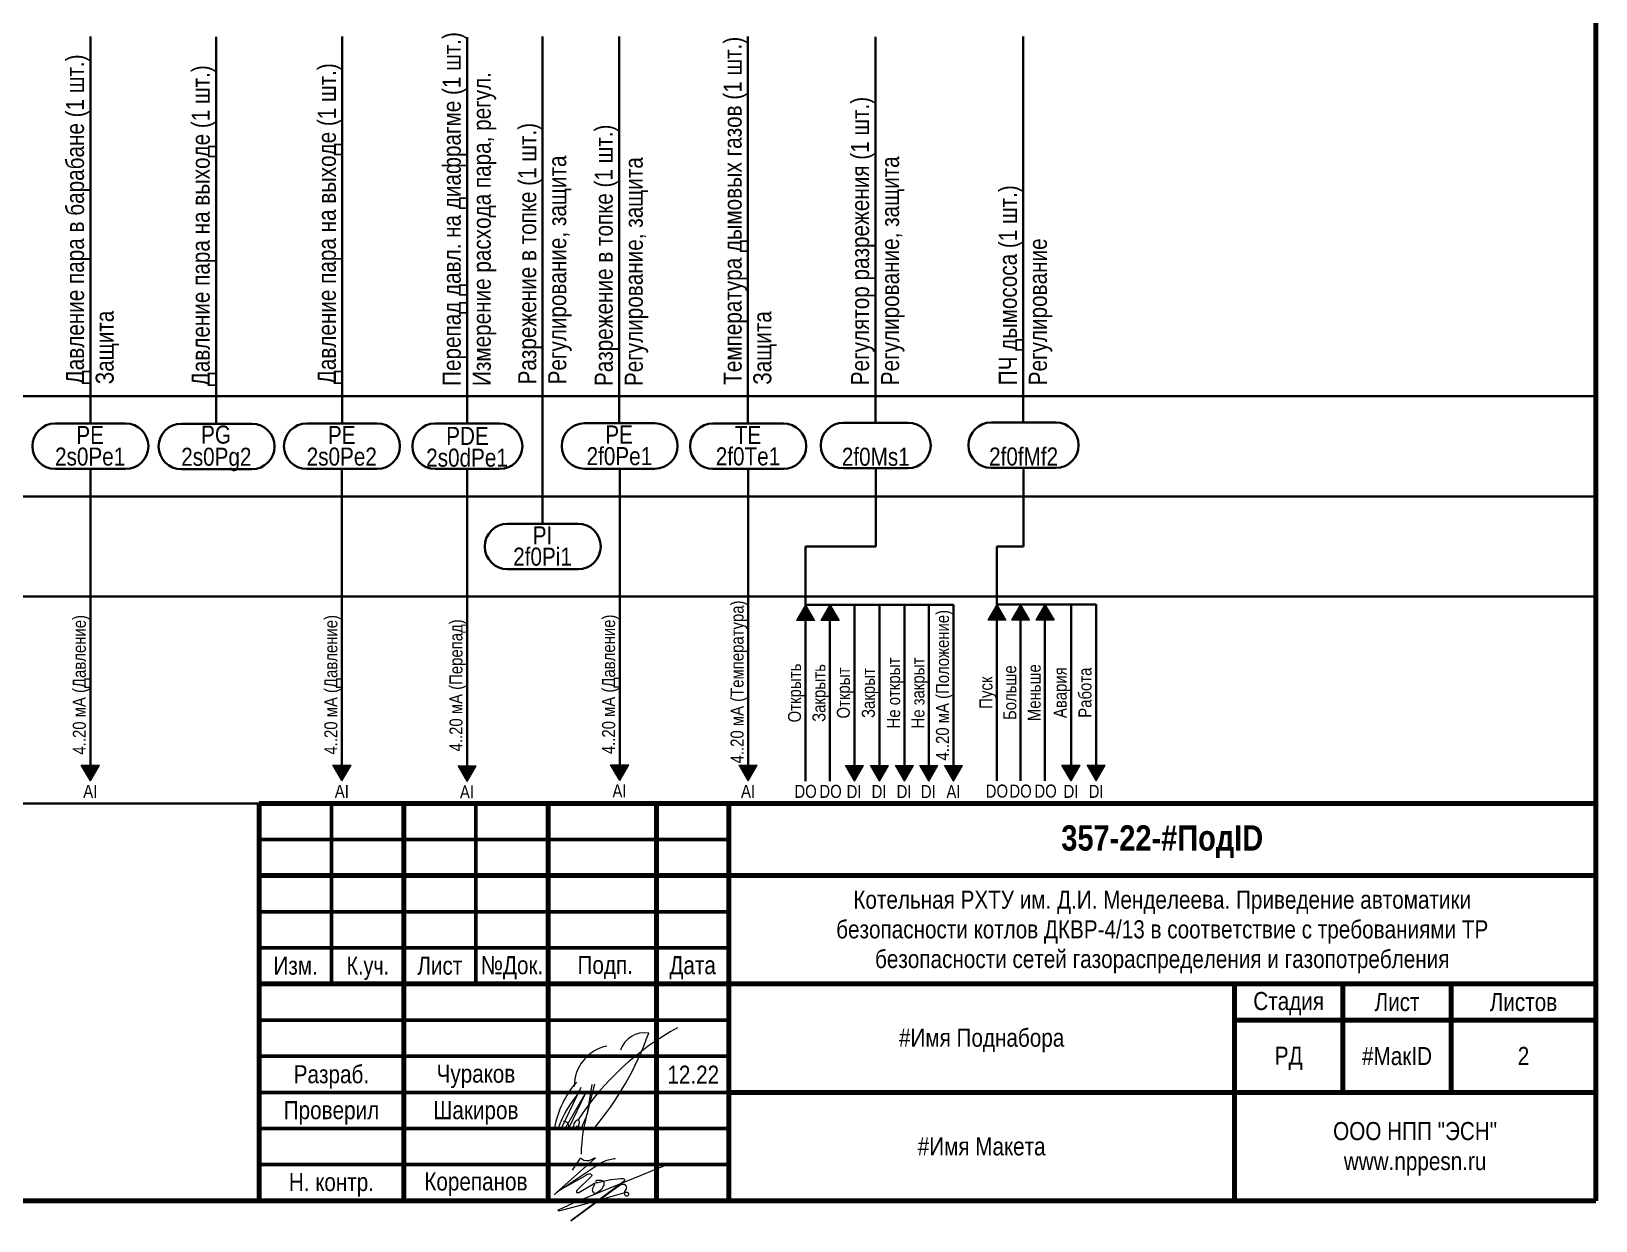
# Model space of a CAD drawing. Header units: millimetres. Extents: x -6000 to 26000, y -6000 to 26000.
# Drawn here: x 198.5 to 415, y -1206.1 to -1041.4 of the extents above; entities that cross this region are included whole.
import ezdxf

# ---------------------------------------------------------------- set-up
doc = ezdxf.new("R2010")
doc.units = ezdxf.units.MM
doc.header["$MEASUREMENT"] = 0
for name, color, linetype, lineweight in [('0_Ном._пера__1', 7, 'Continuous', 15), ('0_Ном._пера__241', 7, 'Continuous', 50), ('0_Ном._пера__246', 7, 'Continuous', 100), ('2D - Общий_Ном._пера__1', 7, 'Continuous', 15), ('2D - Общий_Ном._пера__21', 7, 'Continuous', 30), ('Аннотация - Текст_Ном._пера__1', 7, 'Continuous', 15)]:
    doc.layers.add(name, color=color, linetype=linetype, lineweight=lineweight)
doc.layers.add('0_Ном._пера__9', color=7, linetype='Continuous', lineweight=15, true_color=0x3dad99)
doc.layers.add('2D - Общий', color=7, linetype='Continuous')
doc.styles.add('СГЕНЕРИР_СТИЛЬ_1', font='')
doc.styles.add('СГЕНЕРИР_СТИЛЬ_4', font='')
doc.styles.get('СГЕНЕРИР_СТИЛЬ_1').set_extended_font_data('Arial Narrow')
doc.styles.get('СГЕНЕРИР_СТИЛЬ_4').set_extended_font_data('Arial Narrow', bold=True)

# ---------------------------------------------------------------- blocks, each defined once
blk = doc.blocks.new('Линия_61', base_point=(206.63, -1120.8))
at = {"layer": '2D - Общий', "linetype": 'Continuous', "lineweight": 0, "true_color": 0x000000}
blk.add_hatch(color=18, dxfattribs=at).paths.add_polyline_path([(206.63, -1145.18), (207.88, -1143.02), (205.38, -1143.02)])
at = {"layer": '2D - Общий_Ном._пера__1', "color": 7, "linetype": 'Continuous', "lineweight": 15}
for p, q in [((205.38, -1143.02), (207.88, -1143.02)), ((206.63, -1145.18), (205.38, -1143.02)), ((206.63, -1145.18), (207.88, -1143.02))]:
    blk.add_line(p, q, dxfattribs=at)
at = {"layer": '2D - Общий_Ном._пера__21', "color": 7, "linetype": 'Continuous', "lineweight": 30}
blk.add_line((206.63, -1120.8), (206.63, -1143.02), dxfattribs=at)
blk = doc.blocks.new('Линия_62', base_point=(258.77, -1120.89))
at = {"layer": '2D - Общий', "linetype": 'Continuous', "lineweight": 0, "true_color": 0x000000}
blk.add_hatch(color=18, dxfattribs=at).paths.add_polyline_path([(258.77, -1145.27), (260.02, -1143.1), (257.52, -1143.1)])
at = {"layer": '2D - Общий_Ном._пера__1', "color": 7, "linetype": 'Continuous', "lineweight": 15}
for p, q in [((257.52, -1143.1), (260.02, -1143.1)), ((258.77, -1145.27), (257.52, -1143.1)), ((258.77, -1145.27), (260.02, -1143.1))]:
    blk.add_line(p, q, dxfattribs=at)
at = {"layer": '2D - Общий_Ном._пера__21', "color": 7, "linetype": 'Continuous', "lineweight": 30}
blk.add_line((258.77, -1120.89), (258.77, -1143.1), dxfattribs=at)
blk = doc.blocks.new('Линия_63', base_point=(241.46, -1120.8))
at = {"layer": '2D - Общий', "linetype": 'Continuous', "lineweight": 0, "true_color": 0x000000}
blk.add_hatch(color=18, dxfattribs=at).paths.add_polyline_path([(241.46, -1145.18), (242.71, -1143.02), (240.21, -1143.02)])
at = {"layer": '2D - Общий_Ном._пера__1', "color": 7, "linetype": 'Continuous', "lineweight": 15}
for p, q in [((240.21, -1143.02), (242.71, -1143.02)), ((241.46, -1145.18), (240.21, -1143.02)), ((241.46, -1145.18), (242.71, -1143.02))]:
    blk.add_line(p, q, dxfattribs=at)
at = {"layer": '2D - Общий_Ном._пера__21', "color": 7, "linetype": 'Continuous', "lineweight": 30}
blk.add_line((241.46, -1120.8), (241.46, -1143.02), dxfattribs=at)
blk = doc.blocks.new('Линия_64', base_point=(279.9, -1120.75))
at = {"layer": '2D - Общий', "linetype": 'Continuous', "lineweight": 0, "true_color": 0x000000}
blk.add_hatch(color=18, dxfattribs=at).paths.add_polyline_path([(279.9, -1145.13), (281.15, -1142.97), (278.65, -1142.97)])
at = {"layer": '2D - Общий_Ном._пера__1', "color": 7, "linetype": 'Continuous', "lineweight": 15}
for p, q in [((278.65, -1142.97), (281.15, -1142.97)), ((279.9, -1145.13), (278.65, -1142.97)), ((279.9, -1145.13), (281.15, -1142.97))]:
    blk.add_line(p, q, dxfattribs=at)
at = {"layer": '2D - Общий_Ном._пера__21', "color": 7, "linetype": 'Continuous', "lineweight": 30}
blk.add_line((279.9, -1120.75), (279.9, -1142.97), dxfattribs=at)
blk = doc.blocks.new('Линия_65', base_point=(297.69, -1120.8))
at = {"layer": '2D - Общий', "linetype": 'Continuous', "lineweight": 0, "true_color": 0x000000}
blk.add_hatch(color=18, dxfattribs=at).paths.add_polyline_path([(297.69, -1145.18), (298.94, -1143.02), (296.44, -1143.02)])
at = {"layer": '2D - Общий_Ном._пера__1', "color": 7, "linetype": 'Continuous', "lineweight": 15}
for p, q in [((296.44, -1143.02), (298.94, -1143.02)), ((297.69, -1145.18), (296.44, -1143.02)), ((297.69, -1145.18), (298.94, -1143.02))]:
    blk.add_line(p, q, dxfattribs=at)
at = {"layer": '2D - Общий_Ном._пера__21', "color": 7, "linetype": 'Continuous', "lineweight": 30}
blk.add_line((297.69, -1120.8), (297.69, -1143.02), dxfattribs=at)
blk = doc.blocks.new('Линия_66', base_point=(305.63, -1120.84))
at = {"layer": '2D - Общий', "linetype": 'Continuous', "lineweight": 0, "true_color": 0x000000}
blk.add_hatch(color=18, dxfattribs=at).paths.add_polyline_path([(305.63, -1120.84), (304.38, -1123), (306.88, -1123)])
at = {"layer": '2D - Общий_Ном._пера__1', "color": 7, "linetype": 'Continuous', "lineweight": 15}
for p, q in [((305.63, -1120.84), (304.38, -1123)), ((305.63, -1120.84), (306.88, -1123)), ((306.88, -1123), (304.38, -1123))]:
    blk.add_line(p, q, dxfattribs=at)
at = {"layer": '2D - Общий_Ном._пера__21', "color": 7, "linetype": 'Continuous', "lineweight": 30}
blk.add_line((305.63, -1123), (305.63, -1145.22), dxfattribs=at)
blk = doc.blocks.new('Линия_67', base_point=(309.01, -1120.84))
at = {"layer": '2D - Общий', "linetype": 'Continuous', "lineweight": 0, "true_color": 0x000000}
blk.add_hatch(color=18, dxfattribs=at).paths.add_polyline_path([(309.01, -1120.84), (307.76, -1123), (310.26, -1123)])
at = {"layer": '2D - Общий_Ном._пера__1', "color": 7, "linetype": 'Continuous', "lineweight": 15}
for p, q in [((309.01, -1120.84), (307.76, -1123)), ((309.01, -1120.84), (310.26, -1123)), ((310.26, -1123), (307.76, -1123))]:
    blk.add_line(p, q, dxfattribs=at)
at = {"layer": '2D - Общий_Ном._пера__21', "color": 7, "linetype": 'Continuous', "lineweight": 30}
blk.add_line((309.01, -1123), (309.01, -1145.22), dxfattribs=at)
blk = doc.blocks.new('Линия_68', base_point=(312.39, -1120.84))
at = {"layer": '2D - Общий', "linetype": 'Continuous', "lineweight": 0, "true_color": 0x000000}
blk.add_hatch(color=18, dxfattribs=at).paths.add_polyline_path([(312.39, -1145.22), (313.64, -1143.06), (311.14, -1143.06)])
at = {"layer": '2D - Общий_Ном._пера__1', "color": 7, "linetype": 'Continuous', "lineweight": 15}
for p, q in [((311.14, -1143.06), (313.64, -1143.06)), ((312.39, -1145.22), (311.14, -1143.06)), ((312.39, -1145.22), (313.64, -1143.06))]:
    blk.add_line(p, q, dxfattribs=at)
at = {"layer": '2D - Общий_Ном._пера__21', "color": 7, "linetype": 'Continuous', "lineweight": 30}
blk.add_line((312.39, -1120.84), (312.39, -1143.06), dxfattribs=at)
blk = doc.blocks.new('Линия_69', base_point=(315.86, -1120.84))
at = {"layer": '2D - Общий', "linetype": 'Continuous', "lineweight": 0, "true_color": 0x000000}
blk.add_hatch(color=18, dxfattribs=at).paths.add_polyline_path([(315.86, -1145.22), (317.11, -1143.06), (314.61, -1143.06)])
at = {"layer": '2D - Общий_Ном._пера__1', "color": 7, "linetype": 'Continuous', "lineweight": 15}
for p, q in [((314.61, -1143.06), (317.11, -1143.06)), ((315.86, -1145.22), (314.61, -1143.06)), ((315.86, -1145.22), (317.11, -1143.06))]:
    blk.add_line(p, q, dxfattribs=at)
at = {"layer": '2D - Общий_Ном._пера__21', "color": 7, "linetype": 'Continuous', "lineweight": 30}
blk.add_line((315.86, -1120.84), (315.86, -1143.06), dxfattribs=at)
blk = doc.blocks.new('Линия_70', base_point=(319.31, -1120.84))
at = {"layer": '2D - Общий', "linetype": 'Continuous', "lineweight": 0, "true_color": 0x000000}
blk.add_hatch(color=18, dxfattribs=at).paths.add_polyline_path([(319.31, -1145.22), (320.56, -1143.06), (318.06, -1143.06)])
at = {"layer": '2D - Общий_Ном._пера__1', "color": 7, "linetype": 'Continuous', "lineweight": 15}
for p, q in [((318.06, -1143.06), (320.56, -1143.06)), ((319.31, -1145.22), (318.06, -1143.06)), ((319.31, -1145.22), (320.56, -1143.06))]:
    blk.add_line(p, q, dxfattribs=at)
at = {"layer": '2D - Общий_Ном._пера__21', "color": 7, "linetype": 'Continuous', "lineweight": 30}
blk.add_line((319.31, -1120.84), (319.31, -1143.06), dxfattribs=at)
blk = doc.blocks.new('Линия_71', base_point=(322.68, -1120.84))
at = {"layer": '2D - Общий', "linetype": 'Continuous', "lineweight": 0, "true_color": 0x000000}
blk.add_hatch(color=18, dxfattribs=at).paths.add_polyline_path([(322.68, -1145.22), (323.93, -1143.06), (321.43, -1143.06)])
at = {"layer": '2D - Общий_Ном._пера__1', "color": 7, "linetype": 'Continuous', "lineweight": 15}
for p, q in [((321.43, -1143.06), (323.93, -1143.06)), ((322.68, -1145.22), (321.43, -1143.06)), ((322.68, -1145.22), (323.93, -1143.06))]:
    blk.add_line(p, q, dxfattribs=at)
at = {"layer": '2D - Общий_Ном._пера__21', "color": 7, "linetype": 'Continuous', "lineweight": 30}
blk.add_line((322.68, -1120.84), (322.68, -1143.06), dxfattribs=at)
blk = doc.blocks.new('Линия_72', base_point=(326.11, -1120.84))
at = {"layer": '2D - Общий', "linetype": 'Continuous', "lineweight": 0, "true_color": 0x000000}
blk.add_hatch(color=18, dxfattribs=at).paths.add_polyline_path([(326.11, -1145.22), (327.36, -1143.06), (324.86, -1143.06)])
at = {"layer": '2D - Общий_Ном._пера__1', "color": 7, "linetype": 'Continuous', "lineweight": 15}
for p, q in [((324.86, -1143.06), (327.36, -1143.06)), ((326.11, -1145.22), (324.86, -1143.06)), ((326.11, -1145.22), (327.36, -1143.06))]:
    blk.add_line(p, q, dxfattribs=at)
at = {"layer": '2D - Общий_Ном._пера__21', "color": 7, "linetype": 'Continuous', "lineweight": 30}
blk.add_line((326.11, -1120.84), (326.11, -1143.06), dxfattribs=at)
blk = doc.blocks.new('Линия_82', base_point=(335.39, -1120.8))
at = {"layer": '2D - Общий', "linetype": 'Continuous', "lineweight": 0, "true_color": 0x000000}
blk.add_hatch(color=18, dxfattribs=at).paths.add_polyline_path([(335.39, -1120.8), (334.14, -1122.97), (336.64, -1122.97)])
at = {"layer": '2D - Общий_Ном._пера__1', "color": 7, "linetype": 'Continuous', "lineweight": 15}
for p, q in [((335.39, -1120.8), (334.14, -1122.97)), ((335.39, -1120.8), (336.64, -1122.97)), ((336.64, -1122.97), (334.14, -1122.97))]:
    blk.add_line(p, q, dxfattribs=at)
at = {"layer": '2D - Общий_Ном._пера__21', "color": 7, "linetype": 'Continuous', "lineweight": 30}
blk.add_line((335.39, -1122.97), (335.39, -1145.18), dxfattribs=at)
blk = doc.blocks.new('Линия_83', base_point=(338.77, -1120.8))
at = {"layer": '2D - Общий', "linetype": 'Continuous', "lineweight": 0, "true_color": 0x000000}
blk.add_hatch(color=18, dxfattribs=at).paths.add_polyline_path([(338.77, -1120.8), (337.52, -1122.97), (340.02, -1122.97)])
at = {"layer": '2D - Общий_Ном._пера__1', "color": 7, "linetype": 'Continuous', "lineweight": 15}
for p, q in [((338.77, -1120.8), (337.52, -1122.97)), ((338.77, -1120.8), (340.02, -1122.97)), ((340.02, -1122.97), (337.52, -1122.97))]:
    blk.add_line(p, q, dxfattribs=at)
at = {"layer": '2D - Общий_Ном._пера__21', "color": 7, "linetype": 'Continuous', "lineweight": 30}
blk.add_line((338.77, -1122.97), (338.77, -1145.18), dxfattribs=at)
blk = doc.blocks.new('Линия_84', base_point=(342.37, -1120.8))
at = {"layer": '2D - Общий', "linetype": 'Continuous', "lineweight": 0, "true_color": 0x000000}
blk.add_hatch(color=18, dxfattribs=at).paths.add_polyline_path([(342.37, -1145.18), (343.62, -1143.02), (341.12, -1143.02)])
at = {"layer": '2D - Общий_Ном._пера__1', "color": 7, "linetype": 'Continuous', "lineweight": 15}
for p, q in [((341.12, -1143.02), (343.62, -1143.02)), ((342.37, -1145.18), (341.12, -1143.02)), ((342.37, -1145.18), (343.62, -1143.02))]:
    blk.add_line(p, q, dxfattribs=at)
at = {"layer": '2D - Общий_Ном._пера__21', "color": 7, "linetype": 'Continuous', "lineweight": 30}
blk.add_line((342.37, -1120.8), (342.37, -1143.02), dxfattribs=at)
blk = doc.blocks.new('Линия_85', base_point=(345.84, -1120.8))
at = {"layer": '2D - Общий', "linetype": 'Continuous', "lineweight": 0, "true_color": 0x000000}
blk.add_hatch(color=18, dxfattribs=at).paths.add_polyline_path([(345.84, -1145.18), (347.09, -1143.02), (344.59, -1143.02)])
at = {"layer": '2D - Общий_Ном._пера__1', "color": 7, "linetype": 'Continuous', "lineweight": 15}
for p, q in [((344.59, -1143.02), (347.09, -1143.02)), ((345.84, -1145.18), (344.59, -1143.02)), ((345.84, -1145.18), (347.09, -1143.02))]:
    blk.add_line(p, q, dxfattribs=at)
at = {"layer": '2D - Общий_Ном._пера__21', "color": 7, "linetype": 'Continuous', "lineweight": 30}
blk.add_line((345.84, -1120.8), (345.84, -1143.02), dxfattribs=at)
blk = doc.blocks.new('Линия_86', base_point=(332.11, -1120.8))
at = {"layer": '2D - Общий', "linetype": 'Continuous', "lineweight": 0, "true_color": 0x000000}
blk.add_hatch(color=18, dxfattribs=at).paths.add_polyline_path([(332.11, -1120.8), (330.86, -1122.97), (333.36, -1122.97)])
at = {"layer": '2D - Общий_Ном._пера__1', "color": 7, "linetype": 'Continuous', "lineweight": 15}
for p, q in [((332.11, -1120.8), (330.86, -1122.97)), ((332.11, -1120.8), (333.36, -1122.97)), ((333.36, -1122.97), (330.86, -1122.97))]:
    blk.add_line(p, q, dxfattribs=at)
at = {"layer": '2D - Общий_Ном._пера__21', "color": 7, "linetype": 'Continuous', "lineweight": 30}
blk.add_line((332.11, -1122.97), (332.11, -1145.18), dxfattribs=at)

msp = doc.modelspace()

# ---------------------------------------------------------------- linework, layer by layer
at = {"layer": '0_Ном._пера__241', "color": 7, "linetype": 'Continuous', "lineweight": 50}
for p, q in [((240, -1148.31), (240, -1173.31)), ((260, -1148.31), (260, -1173.31)), ((230, -1153.31), (295, -1153.31)), ((230, -1163.31), (295, -1163.31)), ((295, -1168.31), (230, -1168.31)), ((295, -1178.31), (230, -1178.31)), ((295, -1183.31), (230, -1183.31)), ((295, -1188.31), (230, -1188.31)), ((295, -1193.31), (230, -1193.31)), ((295, -1198.31), (230, -1198.31))]:
    msp.add_line(p, q, dxfattribs=at)
at = {"layer": '0_Ном._пера__246', "color": 7, "linetype": 'Continuous', "lineweight": 100}
for p, q in [((415, -1148.31), (230, -1148.31)), ((230, -1148.31), (230, -1203.31)), ((250, -1148.31), (250, -1203.31)), ((270, -1148.31), (270, -1203.31)), ((285, -1148.31), (285, -1203.31)), ((295, -1148.31), (295, -1203.31)), ((415, -1158.31), (230, -1158.31)), ((415, -1173.31), (230, -1173.31)), ((365, -1203.31), (365, -1173.31)), ((380, -1173.31), (380, -1188.31)), ((395, -1173.31), (395, -1188.31)), ((415, -1178.31), (365, -1178.31)), ((415, -1188.31), (295, -1188.31))]:
    msp.add_line(p, q, dxfattribs=at)
at = {"layer": '0_Ном._пера__246', "color": 7, "linetype": 'Continuous', "lineweight": 100, "flags": 128}
msp.add_lwpolyline([(415, -1203.31), (415, -916.31), (20, -916.31), (20, -1203.31)], close=True, dxfattribs=at)
at = {"layer": '0_Ном._пера__9', "color": 135, "linetype": 'Continuous', "lineweight": 15, "true_color": 0x3dad99}
for p, q in [((274.54, -1187.65), (271.86, -1193.2)), ((272.35, -1193.3), (275.1, -1188.51)), ((275.1, -1188.51), (272.84, -1193.2)), ((275.49, -1190.95), (276.47, -1187.18)), ((275.49, -1190.95), (276.07, -1187.21)), ((273.33, -1193.3), (273.51, -1192.98)), ((274.27, -1192.37), (274.13, -1193.41)), ((274.53, -1193.46), (275.27, -1191.72))]:
    msp.add_line(p, q, dxfattribs=at)
at = {"layer": '0_Ном._пера__9', "color": 135, "linetype": 'Continuous', "lineweight": 15, "true_color": 0x3dad99, "flags": 128}
for points in [[(273.37, -1199.07), (274.48, -1197.43, -0.414214), (274.51, -1197.43), (274.64, -1197.52, 0.267949), (275.98, -1197.62), (276.48, -1197.38, -0.775573), (276.51, -1197.41), (271.17, -1202.16), (270.81, -1202.5), (270.95, -1202.36, 0.030067), (271.39, -1201.99), (276.91, -1198.3, -0.091908), (278.11, -1197.71), (279.12, -1197.45, -0.933541), (279.19, -1197.57)], [(271.87, -1201.68), (275.11, -1199.84, -0.08719), (275.64, -1199.6), (275.75, -1199.58, -0.702393), (275.98, -1199.92), (273.94, -1201.94, 0.136086), (273.9, -1202.05, 0.443716), (274.02, -1202.19), (274.18, -1202.19, 0.161222), (274.25, -1202.16), (276.29, -1200.96, -0.026522), (276.38, -1200.9, -0.768791), (276.46, -1200.97), (276.23, -1201.41, 0.105043), (276.11, -1201.82, 0.43472), (276.54, -1202.28, 0.16132), (276.66, -1202.24), (277.28, -1201.78, 0.102211), (277.56, -1201.47), (277.58, -1201.43, -0.023478), (277.62, -1201.37, 0.197304), (277.75, -1200.81, 0.161257), (277.69, -1200.7, 0.094433), (277.46, -1200.55), (277.44, -1200.54, 0.083774), (277.2, -1200.49, 0.05387), (276.8, -1200.51, 0.985858), (276.69, -1200.83), (278.65, -1200.39, -0.027151), (278.73, -1200.37), (280.02, -1200.23, -0.046388), (280.15, -1200.23), (280.38, -1200.25, -0.65616), (280.5, -1200.6), (273.14, -1206.07), (279.32, -1201.58), (280.16, -1201.02), (280.27, -1201, -0.038414), (280.38, -1201), (280.48, -1201), (280.5, -1201, -0.402341), (280.8, -1201.61, 0.020676), (280.78, -1201.66), (280.55, -1202.04, 0.467701), (280.83, -1202.65, 0.131652), (281.07, -1202.56, 0.726247), (280.97, -1202.19), (280.88, -1202.18, 0.115506), (280.74, -1202.19), (274.6, -1203.9), (271.6, -1204.73), (271.48, -1204.72, -0.747293), (271.44, -1204.57), (273.5, -1203.59), (286.93, -1198.12)]]:
    msp.add_lwpolyline(points, format="xyb", dxfattribs=at)
at = {"layer": '0_Ном._пера__9', "color": 135, "linetype": 'Continuous', "lineweight": 15, "true_color": 0x3dad99}
for centre, radius, start, end in [((306.41, -1213.14), 38.51, 118.6981, 146.8966), ((243.78, -1165.8), 42.61, 319.6537, 340.3805), ((283.34, -1183.59), 3.52, 80.6082, 161.7985), ((279.27, -1187.45), 5.66, 101.6434, 180.3746), ((283.79, -1195.54), 13.12, 138.6736, 169.7126), ((286.05, -1198.55), 15.59, 139.9163, 160.3208), ((296.11, -1197.19), 21.55, 163.167, 179.0964), ((272.19, -1193), 0.668, 353.3227, 96.6773), ((273.35, -1192.7), 0.661, 268.7016, 341.1724)]:
    msp.add_arc(centre, radius, start, end, dxfattribs=at)
msp.add_ellipse((273.9, -1192.77), major_axis=(0.248, 0.662), ratio=0.421875, dxfattribs=at)
at = {"layer": '2D - Общий_Ном._пера__21', "color": 7, "linetype": 'Continuous', "lineweight": 30}
for p, q in [((206.65, -1095.73), (206.65, -1042.16)), ((224.03, -1095.76), (224.03, -1042.23)), ((241.49, -1095.73), (241.49, -1042.16)), ((258.77, -1095.73), (258.77, -1042.24)), ((269.22, -1109.61), (269.22, -1042.16)), ((279.82, -1095.71), (279.82, -1042.18)), ((297.66, -1095.73), (297.66, -1042.16)), ((315.3, -1095.63), (315.3, -1042.2)), ((335.76, -1095.59), (335.76, -1042.16)), ((37.84, -1091.94), (415, -1091.94)), ((275.02, -1095.71), (284.77, -1095.71)), ((310.88, -1095.63), (319.81, -1095.63)), ((331.33, -1095.59), (340.27, -1095.59)), ((201.76, -1095.73), (211.51, -1095.73)), ((219.23, -1095.76), (228.98, -1095.76)), ((236.58, -1095.73), (246.33, -1095.73)), ((254.35, -1095.73), (263.28, -1095.73)), ((292.81, -1095.73), (302.56, -1095.73)), ((201.76, -1102.03), (211.51, -1102.03)), ((206.63, -1102.03), (206.63, -1120.8)), ((219.23, -1102.05), (228.98, -1102.05)), ((236.58, -1102.03), (246.33, -1102.03)), ((241.46, -1102.03), (241.46, -1120.8)), ((254.35, -1102.03), (263.28, -1102.03)), ((258.77, -1102.03), (258.77, -1120.89)), ((275.02, -1102), (284.77, -1102)), ((279.9, -1102), (279.9, -1120.75)), ((292.81, -1102.03), (302.56, -1102.03)), ((297.69, -1102.03), (297.69, -1120.8)), ((310.88, -1101.92), (319.81, -1101.92)), ((315.34, -1112.75), (315.34, -1101.92)), ((331.33, -1101.88), (340.27, -1101.88)), ((335.8, -1101.88), (335.8, -1112.75)), ((37.84, -1105.82), (415, -1105.82)), ((264.38, -1109.61), (274.13, -1109.61)), ((305.63, -1120.84), (305.63, -1112.75)), ((305.63, -1112.75), (315.34, -1112.75)), ((335.8, -1112.75), (332.11, -1112.75)), ((332.11, -1112.75), (332.11, -1120.8)), ((264.38, -1115.91), (274.13, -1115.91)), ((37.84, -1119.69), (415, -1119.69)), ((305.63, -1120.84), (326.11, -1120.84)), ((332.11, -1120.8), (345.84, -1120.8)), ((37.84, -1148.31), (415, -1148.31))]:
    msp.add_line(p, q, dxfattribs=at)
for centre, start, end in [((275.02, -1098.85), 90, 270), ((284.77, -1098.85), 270, 90), ((310.88, -1098.77), 90, 270), ((319.81, -1098.77), 270, 90), ((331.33, -1098.74), 90, 270), ((340.27, -1098.74), 270, 90), ((201.76, -1098.88), 90, 270), ((211.51, -1098.88), 270, 90), ((219.23, -1098.91), 90, 270), ((228.98, -1098.91), 270, 90), ((236.58, -1098.88), 90, 270), ((246.33, -1098.88), 270, 90), ((254.35, -1098.88), 90, 270), ((263.28, -1098.88), 270, 90), ((292.81, -1098.88), 90, 270), ((302.56, -1098.88), 270, 90), ((264.38, -1112.76), 90, 270), ((274.13, -1112.76), 270, 90)]:
    msp.add_arc(centre, 3.15, start, end, dxfattribs=at)

# ---------------------------------------------------------------- block references
at = {"layer": '2D - Общий', "color": 7, "linetype": 'Continuous', "lineweight": 30}
for name, p in [('Линия_61', (206.63, -1120.8)), ('Линия_63', (241.46, -1120.8)), ('Линия_62', (258.77, -1120.89)), ('Линия_64', (279.9, -1120.75)), ('Линия_65', (297.69, -1120.8)), ('Линия_66', (305.63, -1120.84)), ('Линия_67', (309.01, -1120.84)), ('Линия_68', (312.39, -1120.84)), ('Линия_69', (315.86, -1120.84)), ('Линия_70', (319.31, -1120.84)), ('Линия_71', (322.68, -1120.84)), ('Линия_72', (326.11, -1120.84)), ('Линия_86', (332.11, -1120.8)), ('Линия_82', (335.39, -1120.8)), ('Линия_83', (338.77, -1120.8)), ('Линия_84', (342.37, -1120.8)), ('Линия_85', (345.84, -1120.8))]:
    msp.add_blockref(name, p, dxfattribs=at)

# ---------------------------------------------------------------- texts
at = {"layer": '0_Ном._пера__1', "color": 7, "linetype": 'Continuous', "lineweight": 15, "attachment_point": 5}
for s, insert, char_height, style in [('\\A1;{\\pqc;\\fArial Narrow|b1|i0|c204|p34;357-22\\fArial Narrow|b1|i0|c204|p34;-\\fArial Narrow|b1|i0|c204|p34;#ПодID}', (355, -1153.6), 3.5, 'СГЕНЕРИР_СТИЛЬ_4'), ('\\A1;{\\pqc;\\fArial Narrow|b0|i0|c204|p34;Изм.}', (235.04, -1170.79), 2.5, 'СГЕНЕРИР_СТИЛЬ_1'), ('\\A1;{\\W0.950000x;\\pqc;\\fArial Narrow|b0|i0|c204|p34;К.уч.}', (245.04, -1171.14), 2.5, 'СГЕНЕРИР_СТИЛЬ_1'), ('\\A1;{\\pqc;\\fArial Narrow|b0|i0|c204|p34;Лист}', (255, -1170.79), 2.5, 'СГЕНЕРИР_СТИЛЬ_1'), ('\\A1;{\\pqc;\\fArial Narrow|b0|i0|c204|p34;№Док.}', (265, -1171.07), 2.5, 'СГЕНЕРИР_СТИЛЬ_1'), ('\\A1;{\\pqc;\\fArial Narrow|b0|i0|c204|p34; Подп.}', (277.5, -1171.03), 2.5, 'СГЕНЕРИР_СТИЛЬ_1'), ('\\A1;{\\pqc;\\fArial Narrow|b0|i0|c204|p34;Дата}', (290, -1171.07), 2.5, 'СГЕНЕРИР_СТИЛЬ_1'), ('\\A1;{\\pqc;\\fArial Narrow|b0|i0|c204|p34;Стадия}', (372.5, -1176.03), 2.5, 'СГЕНЕРИР_СТИЛЬ_1'), ('\\A1;{\\pqc;\\fArial Narrow|b0|i0|c204|p34;Лист}', (387.5, -1175.82), 2.5, 'СГЕНЕРИР_СТИЛЬ_1'), ('\\A1;{\\pqc;\\fArial Narrow|b0|i0|c204|p34;Листов}', (405, -1175.82), 2.5, 'СГЕНЕРИР_СТИЛЬ_1'), ('\\A1;{\\pqc;\\fArial Narrow|b0|i0|c204|p34;#Имя Поднабора}', (330, -1181.12), 2.5, 'СГЕНЕРИР_СТИЛЬ_1'), ('\\A1;{\\pqc;\\fArial Narrow|b0|i0|c204|p34;РД}', (372.5, -1183.59), 2.5, 'СГЕНЕРИР_СТИЛЬ_1'), ('\\A1;{\\pqc;\\fArial Narrow|b0|i0|c204|p34;#МакID}', (387.5, -1183.3), 2.5, 'СГЕНЕРИР_СТИЛЬ_1'), ('\\A1;{\\pqc;\\fArial Narrow|b0|i0|c204|p34;#Имя Макета}', (330, -1195.8), 2.5, 'СГЕНЕРИР_СТИЛЬ_1')]:
    msp.add_mtext(s, dxfattribs=dict(at, insert=insert, char_height=char_height, style=style))
at = {"layer": '0_Ном._пера__1', "color": 7, "linetype": 'Continuous', "lineweight": 15, "insert": (355, -1166.12), "char_height": 2.5, "width": 102.1134, "attachment_point": 5, "line_spacing_factor": 0.984993, "style": 'СГЕНЕРИР_СТИЛЬ_1'}
msp.add_mtext('\\A1;{\\pqc;\\fArial Narrow|b0|i0|c204|p34;Котельная РХТУ им. Д.И. Менделеева. Приведение автоматики безопасности котлов ДКВР-4/13 в соответствие с требованиями ТР безопасности сетей газораспределения и газопотребления}', dxfattribs=at)
at = {"layer": '0_Ном._пера__1', "color": 7, "linetype": 'Continuous', "lineweight": 15, "insert": (390, -1196.12), "char_height": 2.5, "attachment_point": 5, "line_spacing_factor": 0.996855, "style": 'СГЕНЕРИР_СТИЛЬ_1'}
msp.add_mtext('\\A1;{\\pqc;\\fArial Narrow|b0|i0|c204|p34;ООО НПП "ЭСН"\\P\\pqc;\\fArial Narrow|b0|i0|c204|p34;www.nppesn.ru}', dxfattribs=at)
at = {"layer": 'Аннотация - Текст_Ном._пера__1', "color": 7, "linetype": 'Continuous', "lineweight": 15, "char_height": 2.5, "attachment_point": 2, "rotation": 90, "style": 'СГЕНЕРИР_СТИЛЬ_1'}
for s, insert, line_spacing_factor in [('\\A1;{\\pqc;\\fArial Narrow|b0|i0|c204|p34;Перепад давл. на диафрагме (\\fArial Narrow|b0|i0|c204|p34;1 шт.\\fArial Narrow|b0|i0|c204|p34;)\\P\\pql;\\fArial Narrow|b0|i0|c204|p34;Измерение расхода пара\\fArial Narrow|b0|i0|c204|p34;, регул.}', (255.4, -1066.05), 0.996562), ('\\A1;{\\pqc;\\fArial Narrow|b0|i0|c204|p34;Температура дымовых газов (\\fArial Narrow|b0|i0|c204|p34;1 шт.\\fArial Narrow|b0|i0|c204|p34;)\\P\\pql;\\fArial Narrow|b0|i0|c204|p34;Защита}', (294.28, -1066.29), 0.986276), ('\\A1;{\\pqc;\\fArial Narrow|b0|i0|c204|p34;Давление \\fArial Narrow|b0|i0|c204|p34;пара в барабане \\fArial Narrow|b0|i0|c204|p34;(\\fArial Narrow|b0|i0|c204|p34;1 шт.\\fArial Narrow|b0|i0|c204|p34;)\\P\\pql;\\fArial Narrow|b0|i0|c204|p34;Защита}', (203.25, -1067.48), 0.986481), ('\\A1;{\\pqc;\\fArial Narrow|b0|i0|c204|p34;Регулятор разрежения (\\fArial Narrow|b0|i0|c204|p34;1 шт.\\fArial Narrow|b0|i0|c204|p34;)\\P\\pql;\\fArial Narrow|b0|i0|c204|p34;Регулирование\\fArial Narrow|b0|i0|c204|p34;, защита}', (311.92, -1070.48), 0.996562), ('\\A1;{\\pqc;\\fArial Narrow|b0|i0|c204|p34;Разрежение в топке (\\fArial Narrow|b0|i0|c204|p34;1 шт.\\fArial Narrow|b0|i0|c204|p34;)\\P\\pql;\\fArial Narrow|b0|i0|c204|p34;Регулирование, защита}', (265.85, -1072.23), 0.996562), ('\\A1;{\\pqc;\\fArial Narrow|b0|i0|c204|p34;Разрежение в топке (\\fArial Narrow|b0|i0|c204|p34;1 шт.\\fArial Narrow|b0|i0|c204|p34;)\\P\\pql;\\fArial Narrow|b0|i0|c204|p34;Регулирование, защита}', (276.44, -1072.46), 0.996562), ('\\A1;{\\pqc;\\fArial Narrow|b0|i0|c204|p34;ПЧ \\fArial Narrow|b0|i0|c204|p34;дымососа \\fArial Narrow|b0|i0|c204|p34;(\\fArial Narrow|b0|i0|c204|p34;1 шт.\\fArial Narrow|b0|i0|c204|p34;)\\P\\pql;\\fArial Narrow|b0|i0|c204|p34;Регулирование}', (332.38, -1076.6), 0.996562)]:
    msp.add_mtext(s, dxfattribs=dict(at, insert=insert, line_spacing_factor=line_spacing_factor))
at = {"layer": 'Аннотация - Текст_Ном._пера__1', "color": 7, "linetype": 'Continuous', "lineweight": 15, "attachment_point": 2, "rotation": 90, "style": 'СГЕНЕРИР_СТИЛЬ_1'}
for s, insert, char_height in [('\\A1;{\\pqc;\\fArial Narrow|b0|i0|c204|p34;Давление пара на выходе (\\fArial Narrow|b0|i0|c204|p34;1 шт.\\fArial Narrow|b0|i0|c204|p34;)\\P\\pql;\\fArial Narrow|b0|i0|c204|p34;}', (220.65, -1068.36), 2.5), ('\\A1;{\\pqc;\\fArial Narrow|b0|i0|c204|p34;Давление пара на выходе (\\fArial Narrow|b0|i0|c204|p34;1 шт.\\fArial Narrow|b0|i0|c204|p34;)\\P\\pql;\\fArial Narrow|b0|i0|c204|p34;}', (238.11, -1068.08), 2.5), ('\\A1;{\\pqc;\\fArial Narrow|b0|i0|c204|p34;4..20 мА (\\fArial Narrow|b0|i0|c204|p34;Температура\\fArial Narrow|b0|i0|c204|p34;)}', (295.25, -1131.51), 1.8), ('\\A1;{\\pqc;\\fArial Narrow|b0|i0|c204|p34;4..20 мА\\fArial Narrow|b0|i0|c204|p34; (Положение)}', (323.68, -1131.96), 1.8), ('\\A1;{\\pqc;\\fArial Narrow|b0|i0|c204|p34;4..20 мА\\fArial Narrow|b0|i0|c204|p34; (Давление)}', (204.2, -1131.9), 1.8), ('\\A1;{\\pqc;\\fArial Narrow|b0|i0|c204|p34;4..20 мА\\fArial Narrow|b0|i0|c204|p34; (Давление)}', (239.02, -1131.9), 1.8), ('\\A1;{\\pqc;\\fArial Narrow|b0|i0|c204|p34;4..20 мА\\fArial Narrow|b0|i0|c204|p34; (Перепад)}', (256.34, -1131.98), 1.8), ('\\A1;{\\pqc;\\fArial Narrow|b0|i0|c204|p34;4..20 мА\\fArial Narrow|b0|i0|c204|p34; (Давление)}', (277.46, -1131.84), 1.8), ('\\A1;{\\pqc;\\fArial Narrow|b0|i0|c204|p34;Не о\\fArial Narrow|b0|i0|c204|p34;ткрыт}', (316.91, -1133.03), 1.8), ('\\A1;{\\pqc;\\fArial Narrow|b0|i0|c204|p34;Не закрыт}', (320.28, -1133.03), 1.8), ('\\A1;{\\pqc;\\fArial Narrow|b0|i0|c204|p34;Открыть}', (303.2, -1133.03), 1.8), ('\\A1;{\\pqc;\\fArial Narrow|b0|i0|c204|p34;Закрыть}', (306.58, -1133.03), 1.8), ('\\A1;{\\pqc;\\fArial Narrow|b0|i0|c204|p34;Открыт}', (309.96, -1133.03), 1.8), ('\\A1;{\\pqc;\\fArial Narrow|b0|i0|c204|p34;Закрыт}', (313.42, -1133.03), 1.8), ('\\A1;{\\pqc;\\fArial Narrow|b0|i0|c204|p34;Больше}', (332.99, -1132.99), 1.8), ('\\A1;{\\pqc;\\fArial Narrow|b0|i0|c204|p34;Меньше}', (336.37, -1132.99), 1.8), ('\\A1;{\\pqc;\\fArial Narrow|b0|i0|c204|p34;Авария}', (339.97, -1132.99), 1.8), ('\\A1;{\\pqc;\\fArial Narrow|b0|i0|c204|p34;Работа}', (343.4, -1132.99), 1.8), ('\\A1;{\\pqc;\\fArial Narrow|b0|i0|c204|p34;Пуск}', (329.7, -1132.99), 1.8)]:
    msp.add_mtext(s, dxfattribs=dict(at, insert=insert, char_height=char_height))
at = {"layer": 'Аннотация - Текст_Ном._пера__1', "color": 7, "linetype": 'Continuous', "lineweight": 15, "attachment_point": 2, "style": 'СГЕНЕРИР_СТИЛЬ_1'}
for s, insert, char_height in [('\\A1;{\\pqc;\\fArial Narrow|b0|i0|c204|p34;P\\fArial Narrow|b0|i0|c204|p34;E}', (206.6, -1096.08), 2.5), ('\\A1;{\\pqc;\\fArial Narrow|b0|i0|c204|p34;P\\fArial Narrow|b0|i0|c204|p34;G}', (224.03, -1096.02), 2.5), ('\\A1;{\\pqc;\\fArial Narrow|b0|i0|c204|p34;P\\fArial Narrow|b0|i0|c204|p34;E}', (241.43, -1096.08), 2.5), ('\\A1;{\\pqc;\\fArial Narrow|b0|i0|c204|p34;PD\\fArial Narrow|b0|i0|c204|p34;E}', (258.83, -1096.2), 2.5), ('\\A1;{\\pqc;\\fArial Narrow|b0|i0|c204|p34;P\\fArial Narrow|b0|i0|c204|p34;E}', (279.82, -1096.01), 2.5), ('\\A1;{\\pqc;\\fArial Narrow|b0|i0|c204|p34;T\\fArial Narrow|b0|i0|c204|p34;E}', (297.66, -1096.08), 2.5), ('\\A1;{\\pqc;\\fArial Narrow|b0|i0|c204|p34;2\\fArial Narrow|b0|i0|c204|p34;s0Pe1}', (206.6, -1099.06), 2.5), ('\\A1;{\\pqc;\\fArial Narrow|b0|i0|c204|p34;2\\fArial Narrow|b0|i0|c204|p34;s0Pg2}', (224.07, -1099.09), 2.5), ('\\A1;{\\pqc;\\fArial Narrow|b0|i0|c204|p34;2\\fArial Narrow|b0|i0|c204|p34;s0Pe2}', (241.43, -1099.06), 2.5), ('\\A1;{\\pqc;\\fArial Narrow|b0|i0|c204|p34;2\\fArial Narrow|b0|i0|c204|p34;s0dPe1}', (258.77, -1099.21), 2.5), ('\\A1;{\\pqc;\\fArial Narrow|b0|i0|c204|p34;2\\fArial Narrow|b0|i0|c204|p34;f0Pe1}', (279.86, -1099), 2.5), ('\\A1;{\\pqc;\\fArial Narrow|b0|i0|c204|p34;2\\fArial Narrow|b0|i0|c204|p34;f0Te1}', (297.66, -1099.03), 2.5), ('\\A1;{\\pqc;\\fArial Narrow|b0|i0|c204|p34;2\\fArial Narrow|b0|i0|c204|p34;f0Ms1}', (315.35, -1099.09), 2.5), ('\\A1;{\\pqc;\\fArial Narrow|b0|i0|c204|p34;2\\fArial Narrow|b0|i0|c204|p34;f0fMf2}', (335.81, -1099.05), 2.5), ('\\A1;{\\pqc;\\fArial Narrow|b0|i0|c204|p34;P\\fArial Narrow|b0|i0|c204|p34;I}', (269.22, -1109.96), 2.5), ('\\A1;{\\pqc;\\fArial Narrow|b0|i0|c204|p34;2\\fArial Narrow|b0|i0|c204|p34;f0Pi1}', (269.22, -1112.91), 2.5), ('\\A1;{\\pqc;\\fArial Narrow|b0|i0|c204|p34;AI}', (206.62, -1145.75), 1.8), ('\\A1;{\\pqc;\\fArial Narrow|b0|i0|c204|p34;AI}', (241.44, -1145.75), 1.8), ('\\A1;{\\pqc;\\fArial Narrow|b0|i0|c204|p34;AI}', (258.76, -1145.83), 1.8), ('\\A1;{\\pqc;\\fArial Narrow|b0|i0|c204|p34;AI}', (279.87, -1145.69), 1.8), ('\\A1;{\\pqc;\\fArial Narrow|b0|i0|c204|p34;AI}', (297.67, -1145.75), 1.8), ('\\A1;{\\pqc;\\fArial Narrow|b0|i0|c204|p34;DO}', (305.63, -1145.75), 1.8), ('\\A1;{\\pqc;\\fArial Narrow|b0|i0|c204|p34;D\\fArial Narrow|b0|i0|c204|p34;O}', (309.09, -1145.75), 1.8), ('\\A1;{\\pqc;\\fArial Narrow|b0|i0|c204|p34;DI}', (312.34, -1145.78), 1.8), ('\\A1;{\\pqc;\\fArial Narrow|b0|i0|c204|p34;DI}', (315.8, -1145.78), 1.8), ('\\A1;{\\pqc;\\fArial Narrow|b0|i0|c204|p34;DI}', (319.26, -1145.78), 1.8), ('\\A1;{\\pqc;\\fArial Narrow|b0|i0|c204|p34;DI}', (322.62, -1145.78), 1.8), ('\\A1;{\\pqc;\\fArial Narrow|b0|i0|c204|p34;AI}', (326.1, -1145.78), 1.8), ('\\A1;{\\pqc;\\fArial Narrow|b0|i0|c204|p34;DO}', (332.11, -1145.71), 1.8), ('\\A1;{\\pqc;\\fArial Narrow|b0|i0|c204|p34;DO}', (335.39, -1145.71), 1.8), ('\\A1;{\\pqc;\\fArial Narrow|b0|i0|c204|p34;D\\fArial Narrow|b0|i0|c204|p34;O}', (338.85, -1145.71), 1.8), ('\\A1;{\\pqc;\\fArial Narrow|b0|i0|c204|p34;DI}', (342.37, -1145.75), 1.8), ('\\A1;{\\pqc;\\fArial Narrow|b0|i0|c204|p34;DI}', (345.84, -1145.75), 1.8), ('\\A1;{\\pqc;\\fArial Narrow|b0|i0|c204|p34;2}', (405, -1182.02), 2.5), ('\\A1;{\\pqc;\\fArial Narrow|b0|i0|c204|p34;Разраб.}', (240, -1184.55), 2.5), ('\\A1;{\\pqc;\\fArial Narrow|b0|i0|c204|p34;Чураков}', (260, -1184.47), 2.5), ('\\A1;{\\pqc;\\fArial Narrow|b0|i0|c204|p34;12.22}', (290.08, -1184.61), 2.5), ('\\A1;{\\pqc;\\fArial Narrow|b0|i0|c204|p34;Проверил}', (240, -1189.52), 2.5), ('\\A1;{\\pqc;\\fArial Narrow|b0|i0|c204|p34;Шакиров}', (260, -1189.52), 2.5), ('\\A1;{\\pqc;\\fArial Narrow|b0|i0|c204|p34;Н. контр.}', (240, -1199.47), 2.5), ('\\A1;{\\pqc;\\fArial Narrow|b0|i0|c204|p34;Корепанов}', (260, -1199.39), 2.5)]:
    msp.add_mtext(s, dxfattribs=dict(at, insert=insert, char_height=char_height))

doc.saveas('drawing.dxf')
